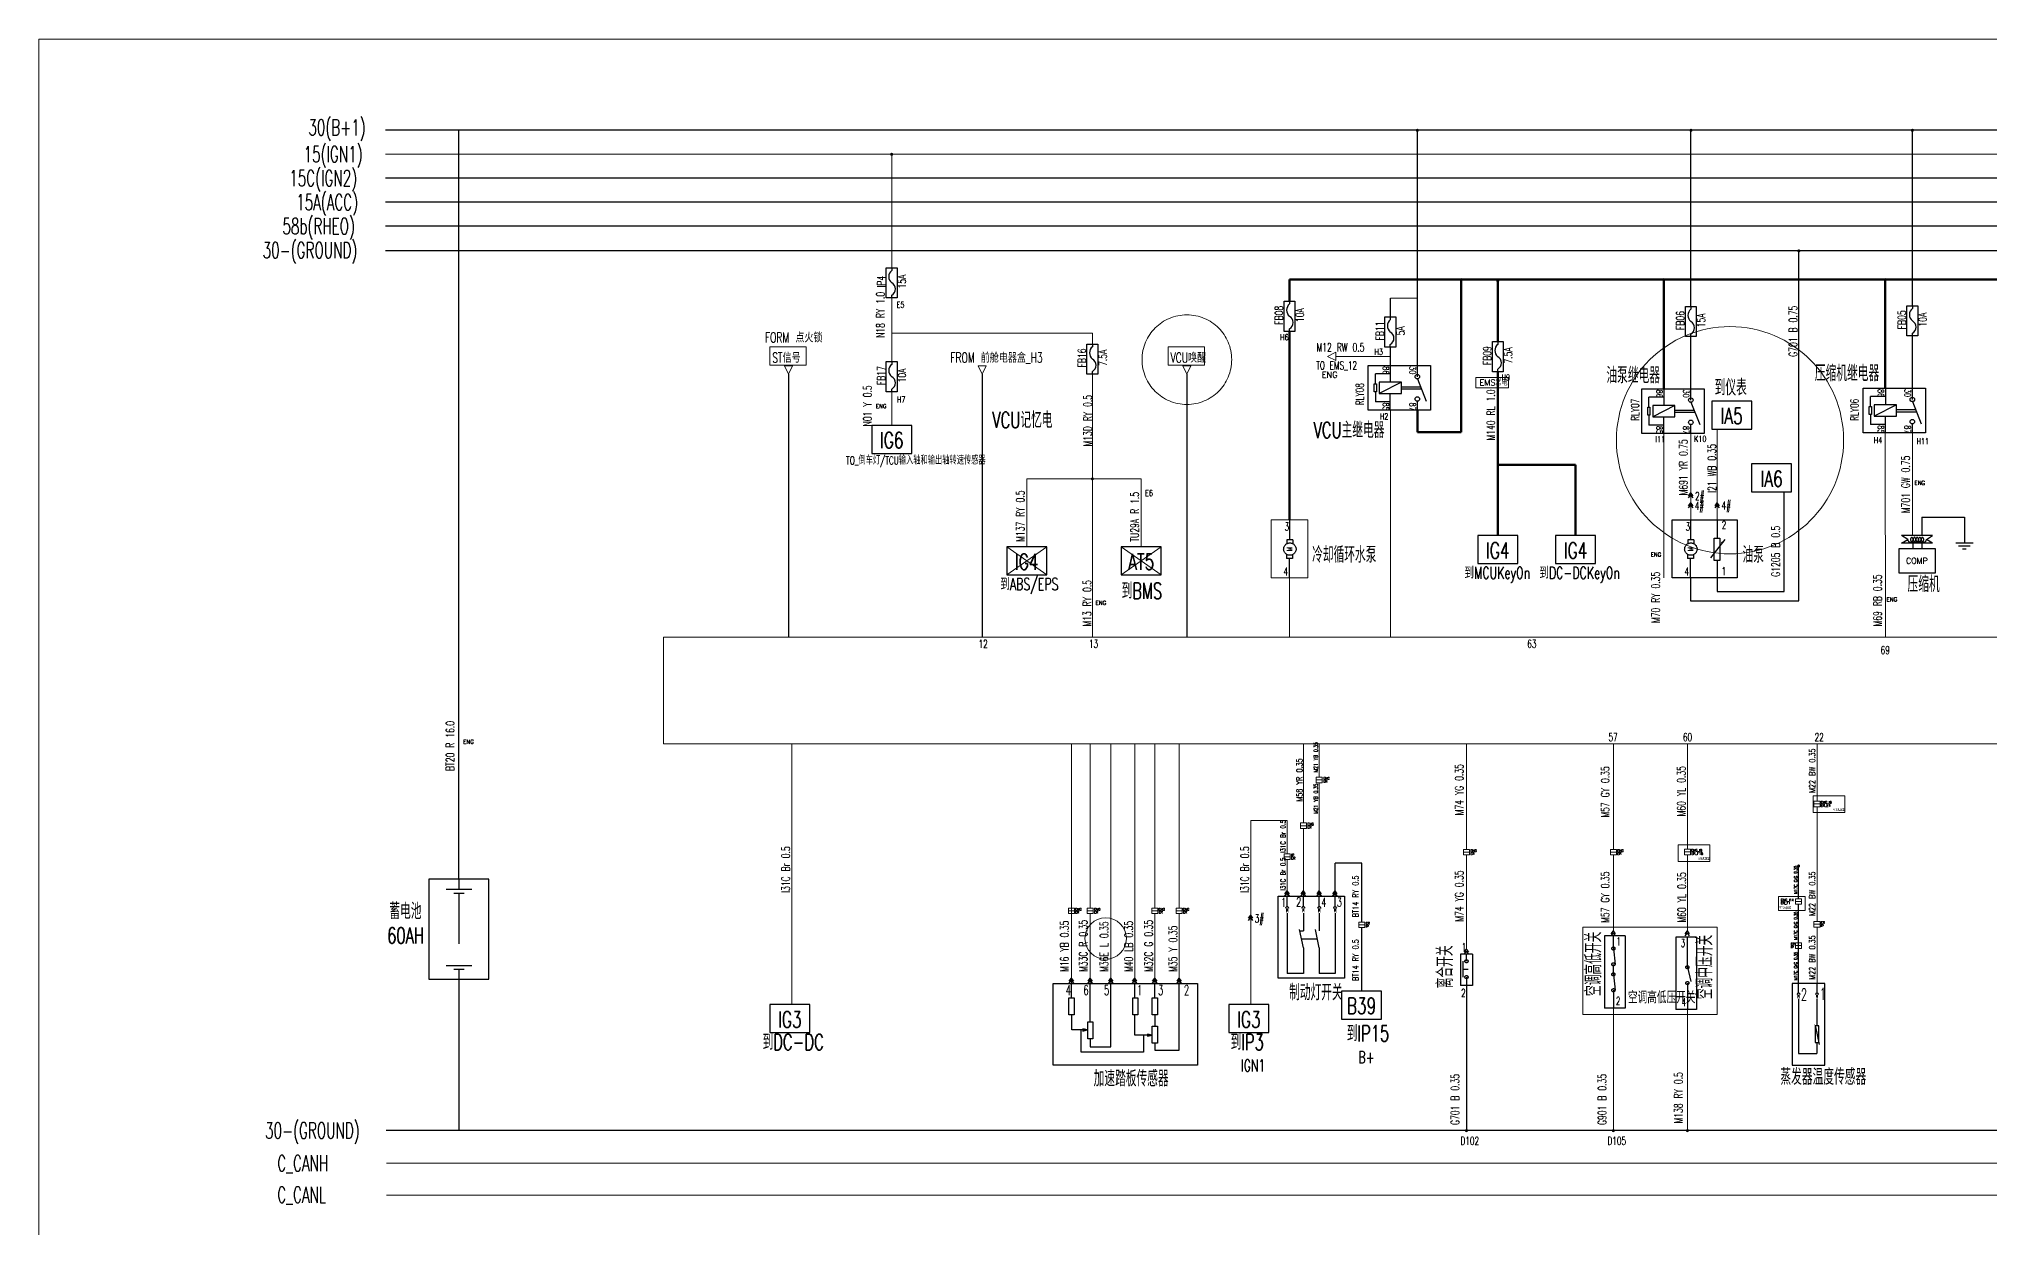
# Model space of a CAD drawing. Extents: x -5608 to -3197, y -2048 to 96.
# Drawn here: x -5604 to -5116.3, y -201.2 to 96 of the extents above; entities that cross this region are included whole.
import ezdxf
from ezdxf.enums import TextEntityAlignment as Align

# ---------------------------------------------------------------- set-up
doc = ezdxf.new("R2010")
doc.units = 0
doc.header["$LTSCALE"] = 25.4
doc.header["$MEASUREMENT"] = 0
for name, pattern in [('CENTER', [16, 13, -1, 1, -1]), ('DASHED', [0.75, 0.5, -0.25]), ('DASHED2', [0.375, 0.25, -0.125]), ('DASHEDX2', [38.1, 25.4, -12.7]), ('HIDDEN', [9.525, 6.35, -3.175]), ('PHANTOM', [17, 12, -1, 1, -1, 1, -1])]:
    doc.linetypes.add(name, pattern=pattern)
for name, color, linetype, lineweight in [('0Filament', 7, 'CONTINUOUS', 20), ('4CONTOUR', 4, 'CONTINUOUS', 50), ('5PHANTOM', 6, 'PHANTOM', 20), ('Lin', 4, 'CONTINUOUS', 50)]:
    doc.layers.add(name, color=color, linetype=linetype, lineweight=lineweight)
for name, color, linetype in [('1CENTER', 1, 'CENTER'), ('2FRAM', 2, 'CONTINUOUS'), ('3DASHED', 3, 'DASHED'), ('blue', 5, 'CONTINUOUS'), ('br', 35, 'CONTINUOUS'), ('LEGEND', 1, 'CONTINUOUS'), ('other layer', 7, 'CONTINUOUS'), ('导线', 7, 'CONTINUOUS')]:
    doc.layers.add(name, color=color, linetype=linetype)
doc.styles.add('HZ', font='txt.shx', dxfattribs={"width": 0.618, "height": 2.5, "bigfont": 'hztxt.shx'})
doc.styles.add('R', font='ROMANS.SHX')
doc.styles.add('样式 1', font='txt.shx', dxfattribs={"width": 0.7, "bigfont": 'gbcbig.shx'})

# ---------------------------------------------------------------- blocks, each defined once
blk = doc.blocks.new('pointer')
at = {"layer": 'other layer'}
blk.add_lwpolyline([(-5, 7), (-5, 0), (5, 0), (5, 7)], close=True, dxfattribs=at)
at = {"layer": 'other layer', "style": 'HZ', "width": 0.7, "flags": 8}
blk.add_attdef('FR', text='', height=4, dxfattribs=at).set_placement((0, 1.3), align=Align.CENTER)
blk = doc.blocks.new('RLY')
at = {"layer": 'LEGEND', "color": 1}
for p, q in [((-8.94, 14.75), (-8.94, 9.22)), ((0, 11.06), (0, 14.75)), ((-8.94, 11.99), (-13.88, 11.99)), ((-13.88, 8.71), (-13.88, 11.99)), ((-5.25, 9.22), (-12.63, 9.22)), ((-5.25, 9.22), (-12.63, 5.53)), ((-12.63, 9.22), (-12.63, 5.53)), ((-5.25, 5.53), (-5.25, 9.22)), ((-5.25, 7.74), (1.03, 7.74)), ((-5.25, 7.01), (1.33, 7.01)), ((0, 10.33), (2.95, 2.95)), ((-13.88, 6.05), (-13.88, 2.77)), ((-8.94, 2.77), (-13.88, 2.77)), ((-12.63, 5.53), (-5.25, 5.53)), ((-8.94, 0), (-8.94, 5.53)), ((0, 0), (0, 2.95))]:
    blk.add_line(p, q, dxfattribs=at)
at = {"layer": 'LEGEND', "color": 1, "ltscale": 5}
blk.add_lwpolyline([(-16.22, 14.75), (4.35, 14.75), (4.35, 0), (-16.22, 0)], close=True, dxfattribs=at)
at = {"layer": 'LEGEND', "color": 1}
blk.add_lwpolyline([(-14.25, 8.71), (-13.52, 8.71), (-13.52, 6.05), (-14.25, 6.05)], close=True, dxfattribs=at)
for centre in [(0, 11.06), (0, 3.69)]:
    blk.add_circle(centre, 0.738, dxfattribs=at)
at = {"layer": 'LEGEND', "color": 1, "ltscale": 0.1, "style": 'HZ', "width": 0.67}
for s, p in [('86', (-11.39, 14.5)), ('30', (-2.55, 14.5)), ('85', (-11.39, 2.51)), ('87', (-2.55, 2.51))]:
    blk.add_text(s, height=2, rotation=270, dxfattribs=at).set_placement(p)
blk = doc.blocks.new('FUSE')
at = {"layer": 'other layer', "color": 1}
for p, q in [((0, 7.53), (0, 6.85)), ((0, 0), (0, 0.68))]:
    blk.add_line(p, q, dxfattribs=at)
at = {"layer": 'other layer', "color": 1, "linetype": 'HIDDEN'}
blk.add_lwpolyline([(-1.36, 7.53), (1.36, 7.53), (1.36, 0), (-1.36, 0)], close=True, dxfattribs=at)
at = {"layer": 'other layer', "color": 1}
for centre, radius, start, end in [((1.24, 5.31), 1.98, 128.8945, 231.1055), ((-0.84, 2.22), 1.75, 298.4847, 61.5153)]:
    blk.add_arc(centre, radius, start, end, dxfattribs=at)
at = {"layer": 'other layer', "linetype": 'DASHED2', "style": 'HZ', "width": 0.7}
for tag, p in [('FUSE', (-1.64, 4.03)), ('10A', (3.57, 4.06))]:
    blk.add_attdef(tag, text='', height=2, rotation=90, dxfattribs=at).set_placement(p, align=Align.CENTER)
blk = doc.blocks.new('gnd')
at = {"layer": 'blue', "color": 2, "ltscale": 0.1}
for p, q in [((0, 0), (0, -3.01)), ((-2.16, -3.01), (2.16, -3.01)), ((-1.46, -3.77), (1.46, -3.77)), ((-0.48, -4.52), (0.48, -4.52))]:
    blk.add_line(p, q, dxfattribs=at)

msp = doc.modelspace()

# ---------------------------------------------------------------- hatches: boundary and pattern name
at = {"layer": '0Filament', "ltscale": 0.1}
for points in [[(-5259.83, 73.17, 1), (-5259.03, 73.17, 1)], [(-5191.43, 73.17, 1), (-5190.63, 73.17, 1)], [(-5136.09, 73.17, 1), (-5135.29, 73.17, 1)], [(-5391.23, 67.17, 1), (-5390.43, 67.17, 1)], [(-5164.47, 43.03, 1), (-5163.67, 43.03, 1)], [(-5248.87, 35.84, 1), (-5248.07, 35.84, 1)], [(-5239.72, 35.56, 1), (-5238.92, 35.56, 1)], [(-5198.22, 35.84, 1), (-5197.42, 35.84, 1)], [(-5142.81, 35.84, 1), (-5142.02, 35.84, 1)], [(-5341.05, -13.95, 1), (-5340.26, -13.95, 1)], [(-5164.53, -110.69, 1), (-5163.73, -110.69, 1)], [(-5247.55, -176.83, 1), (-5246.75, -176.83, 1)], [(-5210.82, -176.83, 1), (-5210.02, -176.83, 1)], [(-5192.32, -176.83, 1), (-5191.52, -176.83, 1)]]:
    msp.add_hatch(color=0, dxfattribs=at).paths.add_polyline_path(points)
at = {"layer": '1CENTER', "linetype": 'DASHEDX2', "ltscale": 0.1}
for color, points in [(1, [(-5183.57, -29.88), (-5183.14, -30.21), (-5182.6, -29.08)]), (256, [(-5343.07, -151.39), (-5343.07, -151.93), (-5341.85, -151.66)]), (256, [(-5326.92, -152.69), (-5326.92, -153.23), (-5325.7, -152.96)])]:
    msp.add_hatch(color=color, dxfattribs=at).paths.add_polyline_path(points)

# ---------------------------------------------------------------- linework, layer by layer
at = {"layer": '0Filament'}
for p, q in [((-5266.18, 3.23), (-5266.18, -53.49)), ((-5191.06, -2.61), (-5191.06, -24.18)), ((-5184.47, -24.18), (-5184.47, -1.53)), ((-5142.45, -2.45), (-5142.41, -53.49)), ((-5135.69, -2.45), (-5135.69, -28.08)), ((-5291.38, -38.64), (-5291.38, -53.49)), ((-5345.9, -140.05), (-5345.9, -80.17)), ((-5341.18, -121.21), (-5341.18, -80.17)), ((-5336.04, -140.05), (-5336.04, -80.17)), ((-5330.08, -121.81), (-5330.08, -80.17)), ((-5325.04, -121.21), (-5325.04, -80.17)), ((-5318.96, -121.21), (-5318.96, -80.17)), ((-5159.52, -94.49), (-5159.52, -80.17)), ((-5159.52, -124.57), (-5159.52, -95.87)), ((-5330.08, -140.05), (-5330.08, -121.07)), ((-5341.18, -140.05), (-5341.18, -122.58)), ((-5325.04, -140.05), (-5325.04, -122.58)), ((-5318.96, -140.05), (-5318.96, -122.58)), ((-5159.52, -140.05), (-5159.52, -125.95))]:
    msp.add_line(p, q, dxfattribs=at)
at = {"layer": '0Filament', "linetype": 'Continuous'}
msp.add_line((-5197.82, -2.61), (-5197.82, -38.64), dxfattribs=at)
at = {"layer": '0Filament', "color": 0, "ltscale": 0.1}
for p, q in [((-5287.93, -80.17), (-5287.93, -99.94)), ((-5283.96, -88.51), (-5283.96, -80.17)), ((-5210.42, -80.17), (-5210.42, -106.53)), ((-5191.92, -80.17), (-5191.92, -106.48)), ((-5283.96, -118.21), (-5283.96, -89.88)), ((-5287.93, -101.32), (-5287.93, -118.21)), ((-5210.42, -107.91), (-5210.42, -126.89)), ((-5191.92, -107.86), (-5191.92, -126.89))]:
    msp.add_line(p, q, dxfattribs=at)
at = {"layer": '0Filament', "ltscale": 0.1}
for p, q in [((-5247.15, -106.54), (-5247.15, -80.17)), ((-5247.15, -131.44), (-5247.15, -107.91))]:
    msp.add_line(p, q, dxfattribs=at)
at = {"layer": '0Filament', "color": 2, "ltscale": 0.1}
msp.add_line((-5210.42, -146.24), (-5210.42, -176.83), dxfattribs=at)
at = {"layer": '0Filament', "color": 7}
msp.add_lwpolyline([(-5603.98, 95.98), (-3460.18, 95.98), (-3460.18, -498.02), (-5603.98, -498.02)], close=True, dxfattribs=at)
at = {"layer": '0Filament', "color": 7, "linetype": 'Continuous'}
msp.add_lwpolyline([(-5447.91, -53.49), (-4933.28, -53.49), (-4933.28, -80.17), (-5447.91, -80.17)], close=True, dxfattribs=at)
at = {"layer": '1CENTER', "color": 1, "linetype": 'ByBlock'}
msp.add_line((-3596.16, 73.17), (-5517.38, 73.17), dxfattribs=at)
at = {"layer": '1CENTER', "color": 1}
for p, q in [((-5499, -101.99), (-5499, 73.17)), ((-5259.43, 14.08), (-5259.43, 73.17)), ((-5191.03, 29.14), (-5191.03, 73.17)), ((-5135.69, 29.3), (-5135.69, 73.17)), ((-5266.18, 26.53), (-5266.18, 31.25)), ((-5191.06, 8.53), (-5191.06, 21.61)), ((-5135.69, 8.7), (-5135.69, 21.77)), ((-5266.2, 18.95), (-5266.2, 14.38)), ((-5416.62, 12.23), (-5416.62, -53.49)), ((-5368.23, 12.23), (-5368.23, -53.49)), ((-5317.04, 12.23), (-5317.04, -53.49)), ((-5291.3, -29.17), (-5291.3, -24.18)), ((-5191.06, -29.17), (-5191.06, -24.18)), ((-5292.08, -29.17), (-5292.08, -30.15)), ((-5290.53, -29.17), (-5292.08, -29.17)), ((-5290.53, -29.17), (-5290.53, -30.15)), ((-5191.84, -29.17), (-5191.84, -30.15)), ((-5190.29, -29.17), (-5191.84, -29.17)), ((-5190.29, -29.17), (-5190.29, -30.15)), ((-5182.6, -29.08), (-5186.18, -33.66)), ((-5136.83, -29.11), (-5138.38, -28.08)), ((-5130.64, -28.08), (-5138.38, -28.08)), ((-5138.38, -30.02), (-5136.83, -29.11)), ((-5132.18, -29.11), (-5130.64, -28.08)), ((-5130.64, -30.02), (-5132.18, -29.11)), ((-5292.18, -32.78), (-5292.18, -33.83)), ((-5290.63, -33.83), (-5292.18, -33.83)), ((-5291.4, -38.64), (-5291.4, -33.83)), ((-5290.63, -32.9), (-5290.63, -33.83)), ((-5191.94, -32.78), (-5191.94, -33.83)), ((-5190.39, -33.83), (-5191.94, -33.83)), ((-5191.16, -38.64), (-5191.16, -33.83)), ((-5190.39, -32.9), (-5190.39, -33.83)), ((-5130.64, -30.02), (-5138.38, -30.02)), ((-5135.5, -31.33), (-5135.5, -30.03)), ((-5133.27, -31.33), (-5133.27, -30.03)), ((-5184.47, -34.37), (-5184.47, -38.64)), ((-5499, -113.98), (-5499, -101.99)), ((-5273.32, -124.69), (-5273.32, -109.98)), ((-5502.23, -116.51), (-5495.78, -116.51)), ((-5499, -113.98), (-5499, -116.51)), ((-5500.3, -117.45), (-5497.71, -117.45)), ((-5291.97, -120.91), (-5291.97, -118.21)), ((-5287.93, -120.89), (-5287.93, -118.2)), ((-5283.94, -120.89), (-5283.94, -118.2)), ((-5280.01, -120.91), (-5280.01, -118.21)), ((-5291.95, -122.47), (-5291.95, -137.58)), ((-5287.93, -122.47), (-5287.93, -126.93)), ((-5283.94, -122.47), (-5283.94, -126.93)), ((-5279.99, -122.47), (-5279.99, -137.58)), ((-5273.32, -141.95), (-5273.32, -126.07)), ((-5287.93, -131.12), (-5287.93, -137.58)), ((-5283.94, -131.12), (-5283.94, -137.58)), ((-5210.42, -131.31), (-5210.02, -135.27)), ((-5502.23, -135.57), (-5495.78, -135.57)), ((-5500.3, -136.5), (-5497.71, -136.5)), ((-5499, -136.5), (-5499, -138.98)), ((-5191.92, -135.99), (-5191.06, -139.55)), ((-5346.45, -139.47), (-5345.89, -138.74)), ((-5346.45, -140), (-5345.89, -139.26)), ((-5345.9, -143.7), (-5345.9, -140.05)), ((-5345.9, -143.7), (-5345.9, -140.05)), ((-5345.34, -139.47), (-5345.89, -138.74)), ((-5345.34, -140), (-5345.89, -139.26)), ((-5341.74, -139.47), (-5341.18, -138.74)), ((-5341.74, -140), (-5341.18, -139.26)), ((-5340.63, -139.47), (-5341.18, -138.74)), ((-5340.63, -140), (-5341.18, -139.26)), ((-5341.18, -149.53), (-5341.18, -140.05)), ((-5341.18, -149.53), (-5341.18, -140.05)), ((-5336.59, -139.47), (-5336.04, -138.74)), ((-5336.59, -140), (-5336.04, -139.26)), ((-5335.48, -139.47), (-5336.04, -138.74)), ((-5335.48, -140), (-5336.04, -139.26)), ((-5336.04, -155.86), (-5336.04, -140.05)), ((-5336.04, -155.86), (-5336.04, -140.05)), ((-5330.63, -139.47), (-5330.08, -138.74)), ((-5330.63, -140), (-5330.08, -139.26)), ((-5329.52, -139.47), (-5330.08, -138.74)), ((-5329.52, -140), (-5330.08, -139.26)), ((-5330.08, -143.77), (-5330.08, -140.05)), ((-5330.08, -143.77), (-5330.08, -140.05)), ((-5325.6, -139.47), (-5325.04, -138.74)), ((-5325.6, -140), (-5325.04, -139.26)), ((-5324.49, -139.47), (-5325.04, -138.74)), ((-5324.49, -140), (-5325.04, -139.26)), ((-5325.04, -143.77), (-5325.04, -140.05)), ((-5325.04, -143.77), (-5325.04, -140.05)), ((-5319.51, -139.47), (-5318.96, -138.74)), ((-5319.51, -140), (-5318.96, -139.26)), ((-5318.41, -139.47), (-5318.96, -138.74)), ((-5318.41, -140), (-5318.96, -139.26)), ((-5318.96, -156.71), (-5318.96, -140.05)), ((-5318.96, -156.71), (-5318.96, -140.05)), ((-5287.93, -137.58), (-5291.95, -137.58)), ((-5279.99, -137.58), (-5283.94, -137.58)), ((-5210.42, -137.78), (-5210.02, -141.74)), ((-5164.13, -142.48), (-5164.13, -140.05)), ((-5159.52, -142.48), (-5159.52, -140.05)), ((-5346.52, -147.92), (-5346.52, -143.65)), ((-5346.52, -143.65), (-5345.23, -143.65)), ((-5346.52, -147.92), (-5346.52, -143.65)), ((-5346.52, -143.65), (-5345.23, -143.65)), ((-5345.23, -143.65), (-5345.23, -147.92)), ((-5345.23, -143.65), (-5345.23, -147.92)), ((-5330.57, -147.92), (-5330.57, -143.65)), ((-5330.57, -143.65), (-5329.28, -143.65)), ((-5330.57, -147.92), (-5330.57, -143.65)), ((-5330.57, -143.65), (-5329.28, -143.65)), ((-5329.28, -143.65), (-5329.28, -147.92)), ((-5329.28, -143.65), (-5329.28, -147.92)), ((-5325.7, -147.92), (-5325.7, -143.65)), ((-5325.7, -143.65), (-5324.4, -143.65)), ((-5325.7, -147.92), (-5325.7, -143.65)), ((-5325.7, -143.65), (-5324.4, -143.65)), ((-5324.4, -143.65), (-5324.4, -147.92)), ((-5324.4, -143.65), (-5324.4, -147.92)), ((-5164.15, -143.89), (-5164.15, -157.51)), ((-5159.54, -143.89), (-5159.54, -150.64)), ((-5345.23, -147.92), (-5346.52, -147.92)), ((-5345.23, -147.92), (-5346.52, -147.92)), ((-5345.81, -151.66), (-5345.81, -147.9)), ((-5345.81, -151.66), (-5345.81, -147.9)), ((-5341.82, -153.86), (-5341.82, -149.6)), ((-5341.82, -149.6), (-5340.52, -149.6)), ((-5341.82, -153.86), (-5341.82, -149.6)), ((-5341.82, -149.6), (-5340.52, -149.6)), ((-5340.52, -149.6), (-5340.52, -153.86)), ((-5340.52, -149.6), (-5340.52, -153.86)), ((-5329.28, -147.92), (-5330.57, -147.92)), ((-5329.28, -147.92), (-5330.57, -147.92)), ((-5330.03, -152.96), (-5330.03, -147.92)), ((-5330.03, -152.96), (-5330.03, -147.92)), ((-5324.4, -147.92), (-5325.7, -147.92)), ((-5324.4, -147.92), (-5325.7, -147.92)), ((-5325.7, -155), (-5325.7, -150.74)), ((-5325.7, -150.74), (-5324.4, -150.74)), ((-5325.7, -155), (-5325.7, -150.74)), ((-5325.7, -150.74), (-5324.4, -150.74)), ((-5325, -150.76), (-5325, -147.9)), ((-5325, -150.76), (-5325, -147.9)), ((-5324.4, -150.74), (-5324.4, -155)), ((-5324.4, -150.74), (-5324.4, -155)), ((-5341.85, -151.66), (-5345.81, -151.66)), ((-5341.85, -151.66), (-5345.81, -151.66)), ((-5340.52, -153.86), (-5341.82, -153.86)), ((-5340.52, -153.86), (-5341.82, -153.86)), ((-5341.23, -153.85), (-5341.23, -155.86)), ((-5341.23, -153.85), (-5341.23, -155.86)), ((-5341.23, -155.86), (-5336.04, -155.86)), ((-5341.23, -155.86), (-5336.04, -155.86)), ((-5325.7, -152.96), (-5330.03, -152.96)), ((-5325.7, -152.96), (-5330.03, -152.96)), ((-5324.4, -155), (-5325.7, -155)), ((-5324.4, -155), (-5325.7, -155)), ((-5325.09, -154.96), (-5325.09, -156.71)), ((-5325.09, -154.96), (-5325.09, -156.71)), ((-5159.54, -154.81), (-5159.54, -157.51)), ((-5325.09, -156.71), (-5318.96, -156.71)), ((-5325.09, -156.71), (-5318.96, -156.71)), ((-5164.15, -157.51), (-5159.54, -157.51))]:
    msp.add_line(p, q, dxfattribs=at)
at = {"layer": '1CENTER', "color": 1, "linetype": 'Continuous'}
msp.add_line((-5184.47, -24.18), (-5184.47, -28.78), dxfattribs=at)
at = {"layer": '1CENTER', "color": 1, "ltscale": 0.1}
for p, q in [((-5280.01, -118.21), (-5280.01, -109.98)), ((-5280.01, -118.21), (-5280.01, -109.98)), ((-5273.32, -109.98), (-5280.01, -109.98)), ((-5210.42, -131.31), (-5210.42, -128.16)), ((-5191.92, -135.99), (-5191.92, -128.48)), ((-5248.09, -134.49), (-5248.09, -138.45)), ((-5248.09, -136.47), (-5246.76, -136.47)), ((-5247.15, -134.49), (-5247.15, -132.71)), ((-5210.42, -137.78), (-5210.42, -135.27)), ((-5247.15, -138.45), (-5247.15, -140.58)), ((-5191.92, -139.95), (-5191.92, -146.56)), ((-5210.42, -141.74), (-5210.42, -146.24))]:
    msp.add_line(p, q, dxfattribs=at)
at = {"layer": '1CENTER', "color": 1, "linetype": 'HIDDEN', "ltscale": 5}
for p, q in [((-5292.52, -117.61), (-5291.97, -116.87)), ((-5291.41, -117.61), (-5291.97, -116.87)), ((-5288.48, -117.61), (-5287.93, -116.87)), ((-5287.37, -117.61), (-5287.93, -116.87)), ((-5284.51, -117.64), (-5283.96, -116.9)), ((-5283.4, -117.64), (-5283.96, -116.9)), ((-5280.57, -117.61), (-5280.01, -116.87)), ((-5279.46, -117.61), (-5280.01, -116.87)), ((-5292.52, -118.14), (-5291.97, -117.4)), ((-5291.41, -118.14), (-5291.97, -117.4)), ((-5288.48, -118.14), (-5287.93, -117.4)), ((-5287.37, -118.14), (-5287.93, -117.4)), ((-5284.51, -118.17), (-5283.96, -117.43)), ((-5283.4, -118.17), (-5283.96, -117.43)), ((-5280.57, -118.14), (-5280.01, -117.4)), ((-5279.46, -118.14), (-5280.01, -117.4)), ((-5343.48, -157.22), (-5343.48, -151.66)), ((-5327.86, -152.96), (-5327.86, -157.22)), ((-5327.86, -157.22), (-5343.48, -157.22))]:
    msp.add_line(p, q, dxfattribs=at)
at = {"layer": '1CENTER', "color": 1, "linetype": 'DASHED'}
msp.add_line((-5499, -117.45), (-5499, -135.57), dxfattribs=at)
at = {"layer": '1CENTER', "ltscale": 0.1}
for p, q in [((-5287.93, -131.12), (-5288.91, -126.59)), ((-5283.94, -131.12), (-5284.92, -126.59)), ((-5288.81, -126.93), (-5287.93, -126.93))]:
    msp.add_line(p, q, dxfattribs=at)
at = {"layer": '1CENTER', "linetype": 'HIDDEN', "ltscale": 2}
msp.add_line((-5288.42, -128.91), (-5284.43, -128.91), dxfattribs=at)
at = {"layer": '1CENTER', "color": 1, "linetype": 'DASHEDX2'}
for p, q in [((-5247.71, -132.18), (-5247.15, -131.44)), ((-5246.6, -132.18), (-5247.15, -131.44)), ((-5212.63, -128.16), (-5212.63, -146.24)), ((-5207.49, -128.16), (-5212.63, -128.16)), ((-5210.97, -127.63), (-5210.42, -126.89)), ((-5210.97, -128.16), (-5210.42, -127.42)), ((-5209.86, -127.63), (-5210.42, -126.89)), ((-5209.86, -128.16), (-5210.42, -127.42)), ((-5207.49, -128.16), (-5207.49, -146.24)), ((-5194.83, -128.48), (-5194.83, -146.56)), ((-5189.68, -128.48), (-5194.83, -128.48)), ((-5192.47, -127.63), (-5191.92, -126.89)), ((-5192.47, -128.16), (-5191.92, -127.42)), ((-5191.37, -127.63), (-5191.92, -126.89)), ((-5191.37, -128.16), (-5191.92, -127.42)), ((-5189.68, -128.48), (-5189.68, -146.56)), ((-5248.63, -132.71), (-5248.63, -140.58)), ((-5245.68, -132.71), (-5248.63, -132.71)), ((-5247.71, -132.71), (-5247.15, -131.97)), ((-5246.6, -132.71), (-5247.15, -131.97)), ((-5245.68, -132.71), (-5245.68, -140.58)), ((-5245.68, -140.58), (-5248.63, -140.58)), ((-5207.49, -146.24), (-5212.63, -146.24)), ((-5189.68, -146.56), (-5194.83, -146.56))]:
    msp.add_line(p, q, dxfattribs=at)
at = {"layer": '1CENTER', "color": 1, "linetype": 'Continuous'}
msp.add_lwpolyline([(-5195.7, -24.18), (-5179.45, -24.18), (-5179.45, -38.64), (-5195.7, -38.64)], close=True, dxfattribs=at)
at = {"layer": '1CENTER', "color": 1}
for points in [[(-5185.25, -28.78), (-5183.79, -28.78), (-5183.79, -34.37), (-5185.25, -34.37)], [(-5129.96, -37.48), (-5138.97, -37.48), (-5138.97, -31.33), (-5129.96, -31.33)], [(-5506.5, -113.98), (-5506.5, -138.98), (-5491.5, -138.98), (-5491.5, -113.98)], [(-5159.99, -154.81), (-5159.09, -154.81), (-5159.09, -150.64), (-5159.99, -150.64)]]:
    msp.add_lwpolyline(points, close=True, dxfattribs=at)
at = {"layer": '1CENTER', "color": 1, "linetype": 'HIDDEN', "ltscale": 5}
for points in [[(-5277.67, -138.75), (-5294.21, -138.75), (-5294.21, -118.21), (-5277.67, -118.21)], [(-5314.41, -160.49), (-5350.43, -160.49), (-5350.43, -140.05), (-5314.41, -140.05)], [(-5314.41, -160.49), (-5350.43, -160.49), (-5350.43, -140.05), (-5314.41, -140.05)], [(-5157.56, -140.05), (-5165.73, -140.05), (-5165.73, -160.49), (-5157.56, -160.49)]]:
    msp.add_lwpolyline(points, close=True, dxfattribs=at)
at = {"layer": '1CENTER', "color": 1}
for points, const_width in [([(-5291.95, -122.47), (-5291.95, -122.47), (-5291.95, -121.31), (-5291.95, -121.31)], 0.569), ([(-5287.93, -122.47), (-5287.93, -122.47), (-5287.93, -121.31), (-5287.93, -121.31)], 0.569), ([(-5283.94, -122.47), (-5283.94, -122.47), (-5283.94, -121.31), (-5283.94, -121.31)], 0.569), ([(-5279.99, -122.47), (-5279.99, -122.47), (-5279.99, -121.31), (-5279.99, -121.31)], 0.569), ([(-5164.15, -143.89), (-5164.15, -143.89), (-5164.15, -142.84), (-5164.15, -142.84)], 0.513), ([(-5159.54, -143.89), (-5159.54, -143.89), (-5159.54, -142.84), (-5159.54, -142.84)], 0.513)]:
    msp.add_lwpolyline(points, close=True, dxfattribs=dict(at, const_width=const_width))
msp.add_lwpolyline([(-5159.94, -150.85), (-5158.98, -155.33)], dxfattribs=at)
at = {"layer": '1CENTER', "linetype": 'DASHEDX2', "ltscale": 0.1}
for points in [[(-5341.85, -151.66), (-5343.07, -151.39), (-5343.07, -151.93)], [(-5325.7, -152.96), (-5326.92, -152.69), (-5326.92, -153.23)]]:
    msp.add_lwpolyline(points, close=True, dxfattribs=at)
at = {"layer": '1CENTER', "color": 1}
for centre, radius in [((-5291.3, -31.5), 1.55), ((-5191.06, -31.5), 1.55), ((-5210.42, -131.31), 0.395), ((-5247.15, -134.49), 0.395), ((-5210.42, -135.27), 0.395), ((-5191.92, -135.99), 0.395), ((-5247.15, -138.45), 0.395), ((-5210.42, -137.78), 0.395), ((-5210.42, -141.74), 0.395), ((-5191.92, -139.95), 0.395)]:
    msp.add_circle(centre, radius, dxfattribs=at)
for centre, radius, start, end in [((-5136.16, -29.11), 0.667, 180, 60.2108), ((-5135.49, -29.11), 0.667, 120, 60), ((-5134.83, -29.11), 0.667, 118.6855, 60), ((-5134.16, -29.11), 0.667, 118.6854, 61.3146), ((-5133.52, -29.11), 0.667, 116.1039, 60), ((-5132.85, -29.11), 0.667, 118.6854, 0), ((-5291.97, -121.35), 0.442, 13.9264, 163.9525), ((-5287.93, -121.34), 0.442, 13.9264, 163.9525), ((-5283.94, -121.34), 0.442, 13.9264, 163.9525), ((-5280.01, -121.35), 0.442, 13.9264, 163.9525), ((-5164.13, -142.88), 0.399, 16.0475, 166.0736), ((-5159.52, -142.88), 0.399, 16.0475, 166.0736)]:
    msp.add_arc(centre, radius, start, end, dxfattribs=at)
for points in [[(-5159.82, -150.82), (-5160.1, -150.11), (-5160.07, -150.87)], [(-5159.26, -154.63), (-5158.98, -155.33), (-5159.01, -154.57)]]:
    msp.add_solid(points, dxfattribs=at)
at = {"layer": '2FRAM', "color": 2, "ltscale": 0.1}
for p, q in [((-3596.16, 43.03), (-5517.38, 43.03)), ((-5247.15, -140.58), (-5247.15, -176.83)), ((-3595.99, -176.83), (-5517.21, -176.83))]:
    msp.add_line(p, q, dxfattribs=at)
at = {"layer": '2FRAM', "color": 2}
for p, q in [((-5164.07, -44.45), (-5164.07, 43.03)), ((-5167.76, -42.1), (-5167.75, -17.21)), ((-5191.62, -20.66), (-5191.06, -19.92)), ((-5191.62, -21.19), (-5191.06, -20.45)), ((-5190.51, -20.66), (-5191.06, -19.92)), ((-5190.51, -21.19), (-5191.06, -20.45)), ((-5185.02, -20.66), (-5184.47, -19.92)), ((-5185.02, -21.19), (-5184.47, -20.45)), ((-5183.91, -20.66), (-5184.47, -19.92)), ((-5183.91, -21.19), (-5184.47, -20.45)), ((-5133.3, -23.48), (-5133.3, -28.08)), ((-5133.3, -23.48), (-5122.68, -23.48)), ((-5122.68, -23.48), (-5122.68, -26.94)), ((-5191.16, -38.64), (-5191.16, -44.45)), ((-5184.47, -38.64), (-5184.47, -42.1)), ((-5184.45, -42.1), (-5167.76, -42.1)), ((-5191.16, -44.45), (-5164.1, -44.45)), ((-5499, -138.98), (-5499, -176.83))]:
    msp.add_line(p, q, dxfattribs=at)
at = {"layer": '2FRAM', "color": 0, "linetype": 'Continuous'}
for p, q in [((-5164.13, -118.89), (-5164.13, -110.69)), ((-5164.13, -140.05), (-5164.13, -120.27))]:
    msp.add_line(p, q, dxfattribs=at)
at = {"layer": '3DASHED', "color": 3, "linetype": 'ByBlock'}
msp.add_line((-3596.16, 55.17), (-5517.38, 55.17), dxfattribs=at)
at = {"layer": '3DASHED', "color": 88, "linetype": 'ByBlock', "lineweight": 9}
msp.add_line((-5517.14, -184.99), (-3595.99, -184.99), dxfattribs=at)
at = {"layer": '4CONTOUR', "color": 4, "ltscale": 0.1}
for p, q in [((-5291.38, 35.84), (-5028.39, 35.84)), ((-5248.47, 35.84), (-5248.47, -2.26)), ((-5259.43, -2.26), (-5259.43, 3.23)), ((-5248.47, -2.26), (-5259.43, -2.26))]:
    msp.add_line(p, q, dxfattribs=at)
at = {"layer": '4CONTOUR', "color": 4}
for p, q in [((-5291.38, 30.44), (-5291.38, 35.84)), ((-5239.32, 20.36), (-5239.32, 35.56)), ((-5197.82, 8.53), (-5197.82, 35.84)), ((-5142.45, 8.7), (-5142.45, 35.84)), ((-5291.38, 22.91), (-5291.38, -24.18)), ((-5239.32, -28.13), (-5239.32, 12.83)), ((-5239.32, -10.43), (-5219.88, -10.43)), ((-5219.88, -10.43), (-5219.88, -28.13))]:
    msp.add_line(p, q, dxfattribs=at)
at = {"layer": '4CONTOUR', "color": 140, "lineweight": 9}
msp.add_line((-5517.14, -192.99), (-3595.99, -192.99), dxfattribs=at)
at = {"layer": '5PHANTOM', "color": 6, "linetype": 'ByBlock'}
msp.add_line((-3596.16, 67.17), (-5517.38, 67.17), dxfattribs=at)
at = {"layer": '5PHANTOM', "color": 6}
for p, q in [((-5390.83, 38.82), (-5390.83, 67.17)), ((-5340.65, 19.76), (-5340.65, 22.45)), ((-5340.65, 12.23), (-5340.65, -53.49)), ((-5357.08, -30.95), (-5357.08, -13.95)), ((-5328.45, -30.95), (-5328.45, -13.95)), ((-5415.83, -145.34), (-5415.83, -80.17)), ((-5301.09, -145.34), (-5301.09, -99.35)), ((-5291.97, -107.69), (-5291.97, -99.35)), ((-5291.97, -118.21), (-5291.97, -109.07)), ((-5291.97, -118.21), (-5291.97, -109.07))]:
    msp.add_line(p, q, dxfattribs=at)
at = {"layer": '5PHANTOM', "color": 6, "ltscale": 0.1}
for p, q in [((-5390.83, 31.29), (-5390.83, 15.35)), ((-5390.83, 7.82), (-5390.83, -0.58)), ((-5301.09, -99.35), (-5291.97, -99.35))]:
    msp.add_line(p, q, dxfattribs=at)
at = {"layer": '5PHANTOM', "color": 1, "linetype": 'PHANTOM'}
for p, q in [((-5266.18, 31.25), (-5259.43, 31.25)), ((-5362.08, -30.95), (-5352.08, -37.95)), ((-5362.08, -37.95), (-5352.08, -30.95)), ((-5333.45, -30.95), (-5323.45, -37.95)), ((-5333.45, -37.95), (-5323.45, -30.95))]:
    msp.add_line(p, q, dxfattribs=at)
at = {"layer": '5PHANTOM', "color": 6, "linetype": 'ByBlock', "ltscale": 0.1}
for p, q in [((-5340.65, 22.45), (-5390.83, 22.45)), ((-5328.45, -13.95), (-5357.08, -13.95))]:
    msp.add_line(p, q, dxfattribs=at)
at = {"layer": '5PHANTOM', "color": 1, "linetype": 'Continuous'}
for p, q in [((-5279.81, 17.69), (-5281.85, 16.67)), ((-5281.85, 16.67), (-5281.85, 16.67)), ((-5279.81, 15.65), (-5281.85, 16.67)), ((-5279.81, 17.69), (-5279.81, 16.67)), ((-5266.2, 16.67), (-5279.81, 16.67)), ((-5279.81, 15.65), (-5279.81, 16.67)), ((-5417.64, 14.27), (-5416.62, 12.23)), ((-5417.64, 14.27), (-5416.62, 14.27)), ((-5415.6, 14.27), (-5416.62, 12.23)), ((-5415.6, 14.27), (-5416.62, 14.27)), ((-5369.25, 14.27), (-5368.23, 12.23)), ((-5369.25, 14.27), (-5368.23, 14.27)), ((-5367.21, 14.27), (-5368.23, 12.23)), ((-5367.21, 14.27), (-5368.23, 14.27)), ((-5318.06, 14.27), (-5317.04, 12.23)), ((-5318.06, 14.27), (-5317.04, 14.27)), ((-5316.02, 14.27), (-5317.04, 12.23)), ((-5316.02, 14.27), (-5317.04, 14.27))]:
    msp.add_line(p, q, dxfattribs=at)
at = {"layer": '5PHANTOM', "color": 2, "linetype": 'Continuous'}
msp.add_line((-5191.89, -176.83), (-5191.89, -146.56), dxfattribs=at)
at = {"layer": '5PHANTOM', "color": 1, "linetype": 'PHANTOM'}
for points in [[(-5421.26, 19.07), (-5412.22, 19.07), (-5412.22, 14.5), (-5421.26, 14.5)], [(-5321.68, 19.07), (-5312.64, 19.07), (-5312.64, 14.5), (-5321.68, 14.5)], [(-5244.82, 11.4), (-5236.67, 11.4), (-5236.67, 8.83), (-5244.82, 8.83)], [(-5295.94, -24.18), (-5286.81, -24.18), (-5286.81, -38.64), (-5295.94, -38.64)]]:
    msp.add_lwpolyline(points, close=True, dxfattribs=at)
at = {"layer": '5PHANTOM', "color": 1, "linetype": 'Continuous'}
for points in [[(-5284.71, -88.51), (-5283.21, -88.51), (-5283.21, -89.19), (-5284.71, -89.19)], [(-5284.71, -89.19), (-5283.21, -89.19), (-5283.21, -89.88), (-5284.71, -89.88)], [(-5160.49, -93.18), (-5152.55, -93.18), (-5152.55, -97.33), (-5160.49, -97.33)], [(-5160.28, -94.49), (-5158.77, -94.49), (-5158.77, -95.18), (-5160.28, -95.18)], [(-5160.28, -95.18), (-5158.77, -95.18), (-5158.77, -95.87), (-5160.28, -95.87)], [(-5288.68, -99.94), (-5287.18, -99.94), (-5287.18, -100.63), (-5288.68, -100.63)], [(-5288.68, -100.63), (-5287.18, -100.63), (-5287.18, -101.32), (-5288.68, -101.32)], [(-5247.9, -106.54), (-5246.4, -106.54), (-5246.4, -107.22), (-5247.9, -107.22)], [(-5247.9, -107.22), (-5246.4, -107.22), (-5246.4, -107.91), (-5247.9, -107.91)], [(-5211.17, -106.53), (-5209.67, -106.53), (-5209.67, -107.22), (-5211.17, -107.22)], [(-5211.17, -107.22), (-5209.67, -107.22), (-5209.67, -107.91), (-5211.17, -107.91)], [(-5194.24, -105.41), (-5186.3, -105.41), (-5186.3, -109.56), (-5194.24, -109.56)], [(-5192.67, -106.48), (-5191.17, -106.48), (-5191.17, -107.17), (-5192.67, -107.17)], [(-5192.67, -107.17), (-5191.17, -107.17), (-5191.17, -107.86), (-5192.67, -107.86)], [(-5292.72, -107.69), (-5291.21, -107.69), (-5291.21, -108.38), (-5292.72, -108.38)], [(-5292.72, -108.38), (-5291.21, -108.38), (-5291.21, -109.07), (-5292.72, -109.07)], [(-5345.14, -121.89), (-5346.65, -121.89), (-5346.65, -121.21), (-5345.14, -121.21)], [(-5345.14, -122.58), (-5346.65, -122.58), (-5346.65, -121.89), (-5345.14, -121.89)], [(-5340.43, -121.89), (-5341.94, -121.89), (-5341.94, -121.21), (-5340.43, -121.21)], [(-5340.43, -122.58), (-5341.94, -122.58), (-5341.94, -121.89), (-5340.43, -121.89)], [(-5324.29, -121.89), (-5325.8, -121.89), (-5325.8, -121.21), (-5324.29, -121.21)], [(-5324.29, -122.58), (-5325.8, -122.58), (-5325.8, -121.89), (-5324.29, -121.89)], [(-5318.21, -121.89), (-5319.72, -121.89), (-5319.72, -121.21), (-5318.21, -121.21)], [(-5318.21, -122.58), (-5319.72, -122.58), (-5319.72, -121.89), (-5318.21, -121.89)], [(-5169.15, -118.34), (-5162.5, -118.34), (-5162.5, -121.83), (-5169.15, -121.83)], [(-5164.88, -118.89), (-5163.38, -118.89), (-5163.38, -119.58), (-5164.88, -119.58)], [(-5164.88, -119.58), (-5163.38, -119.58), (-5163.38, -120.27), (-5164.88, -120.27)], [(-5274.07, -124.69), (-5272.57, -124.69), (-5272.57, -125.38), (-5274.07, -125.38)], [(-5274.07, -125.38), (-5272.57, -125.38), (-5272.57, -126.07), (-5274.07, -126.07)], [(-5218.08, -125.99), (-5184.51, -125.99), (-5184.51, -147.82), (-5218.08, -147.82)], [(-5160.28, -124.57), (-5158.77, -124.57), (-5158.77, -125.26), (-5160.28, -125.26)], [(-5160.28, -125.26), (-5158.77, -125.26), (-5158.77, -125.95), (-5160.28, -125.95)], [(-5164.88, -129.91), (-5163.38, -129.91), (-5163.38, -130.59), (-5164.88, -130.59)], [(-5164.88, -130.59), (-5163.38, -130.59), (-5163.38, -131.28), (-5164.88, -131.28)]]:
    msp.add_lwpolyline(points, close=True, dxfattribs=at)
at = {"layer": '5PHANTOM', "color": 1, "linetype": 'PHANTOM'}
for centre, radius in [((-5317.04, 15.85), 11.2), ((-5181.28, -4.29), 28.4)]:
    msp.add_circle(centre, radius, dxfattribs=at)
at = {"layer": '5PHANTOM', "linetype": 'Continuous'}
msp.add_circle((-5337.34, -128.81), 5.18, dxfattribs=at)
at = {"layer": 'blue', "color": 5}
for p, q in [((-3596.16, 49.17), (-5517.38, 49.17)), ((-5191.62, -18.15), (-5191.06, -17.42)), ((-5191.62, -18.68), (-5191.06, -17.94)), ((-5190.51, -18.15), (-5191.06, -17.42)), ((-5190.51, -18.68), (-5191.06, -17.94)), ((-5301.64, -123.74), (-5301.09, -123)), ((-5301.64, -124.27), (-5301.09, -123.53)), ((-5300.53, -123.74), (-5301.09, -123)), ((-5300.53, -124.27), (-5301.09, -123.53))]:
    msp.add_line(p, q, dxfattribs=at)
at = {"layer": 'br', "color": 30}
msp.add_line((-3596.16, 61.17), (-5517.38, 61.17), dxfattribs=at)

# ---------------------------------------------------------------- block references
at = {"layer": '1CENTER', "linetype": 'DASHED2'}
for p, values in [((-5390.83, 31.29), {'10A': '15A', 'FUSE': 'IP4'}), ((-5291.38, 22.91), {'10A': '10A', 'FUSE': 'FB08'}), ((-5135.69, 21.77), {'10A': '10A', 'FUSE': 'FB05'}), ((-5266.19, 18.99), {'10A': '5A', 'FUSE': 'FB11'}), ((-5191.06, 21.6), {'10A': '15A', 'FUSE': 'FB06'}), ((-5340.65, 12.23), {'10A': '7.5A', 'FUSE': 'FB16'}), ((-5390.83, 7.82), {'10A': '10A', 'FUSE': 'FB17'})]:
    msp.add_blockref('FUSE', p, dxfattribs=at).add_auto_attribs(values)
at = {"layer": '1CENTER', "linetype": 'DASHED2', "rotation": 359.9996162105074}
msp.add_blockref('FUSE', (-5239.32, 12.82), dxfattribs=at).add_auto_attribs({'10A': '7.5A', 'FUSE': 'FB09'})
at = {"layer": '1CENTER', "xscale": 0.7556831027231965, "yscale": 0.7556831027231965, "zscale": 0.7556831027231965}
for p in [(-5259.43, 3.23), (-5191.06, -2.61), (-5135.69, -2.45)]:
    msp.add_blockref('RLY', p, dxfattribs=at)
at = {"layer": '2FRAM', "color": 2, "ltscale": 0.1}
msp.add_blockref('gnd', (-5122.68, -26.94), dxfattribs=at)
at = {"layer": '5PHANTOM'}
ref = msp.add_blockref('pointer', (-5180.85, -1.53), dxfattribs=at)
ref.add_attrib('FR', 'IA5', dxfattribs={"layer": 'other layer', "color": 6, "height": 4, "style": 'HZ', "width": 0.7}).set_placement((-5180.85, -0.23), align=Align.CENTER)
ref = msp.add_blockref('pointer', (-5390.83, -7.58), dxfattribs=at)
ref.add_attrib('FR', 'IG6', dxfattribs={"layer": 'other layer', "color": 6, "height": 4, "style": 'HZ', "width": 0.7}).set_placement((-5390.83, -6.28), align=Align.CENTER)
ref = msp.add_blockref('pointer', (-5170.89, -17.21), dxfattribs=at)
ref.add_attrib('FR', 'IA6', dxfattribs={"layer": 'other layer', "color": 6, "height": 4, "style": 'HZ', "width": 0.7}).set_placement((-5170.89, -15.91), align=Align.CENTER)
ref = msp.add_blockref('pointer', (-5416.29, -152.34), dxfattribs=at)
ref.add_attrib('FR', 'IG3', dxfattribs={"layer": 'other layer', "color": 6, "height": 4, "style": 'HZ', "width": 0.7}).set_placement((-5416.29, -151.04), align=Align.CENTER)
ref = msp.add_blockref('pointer', (-5301.55, -152.34), dxfattribs=at)
ref.add_attrib('FR', 'IG3', dxfattribs={"layer": 'other layer', "color": 6, "height": 4, "style": 'HZ', "width": 0.7}).set_placement((-5301.55, -151.04), align=Align.CENTER)
ref = msp.add_blockref('pointer', (-5273.38, -148.95), dxfattribs=at)
ref.add_attrib('FR', 'B39', dxfattribs={"layer": 'other layer', "color": 6, "height": 4, "style": 'HZ', "width": 0.7}).set_placement((-5273.38, -147.65), align=Align.CENTER)
at = {"layer": 'other layer'}
ref = msp.add_blockref('pointer', (-5239.32, -35.13), dxfattribs=at)
ref.add_attrib('FR', 'IG4', dxfattribs={"color": 6, "height": 4, "style": 'HZ', "width": 0.7}).set_placement((-5239.32, -33.83), align=Align.CENTER)
ref = msp.add_blockref('pointer', (-5219.88, -35.13), dxfattribs=at)
ref.add_attrib('FR', 'IG4', dxfattribs={"color": 6, "height": 4, "style": 'HZ', "width": 0.7}).set_placement((-5219.88, -33.83), align=Align.CENTER)
ref = msp.add_blockref('pointer', (-5357.08, -37.95), dxfattribs=at)
ref.add_attrib('FR', 'IG4', dxfattribs={"color": 6, "height": 4, "style": 'HZ', "width": 0.7}).set_placement((-5357.08, -36.65), align=Align.CENTER)
ref = msp.add_blockref('pointer', (-5328.45, -37.95), dxfattribs=at)
ref.add_attrib('FR', 'AT5', dxfattribs={"color": 6, "height": 4, "style": 'HZ', "width": 0.7}).set_placement((-5328.45, -36.65), align=Align.CENTER)

# ---------------------------------------------------------------- texts
at = {"layer": '0Filament', "color": 1, "style": 'HZ', "width": 0.67}
for s, height, p in [('E5', 1.5, (-5389.61, 28.82)), ('H6', 1.5, (-5293.72, 20.69)), ('H3', 1.5, (-5270.14, 17.05)), ('H9', 1.5, (-5238.36, 10.63)), ('H7', 1.5, (-5389.53, 5.13)), ('VCU记忆电', 4, (-5365.66, -1.23)), ('H2', 1.5, (-5268.8, 0.93)), ('I11', 1.5, (-5199.91, -4.76)), ('K10', 1.5, (-5190.23, -4.69)), ('H4', 1.5, (-5145.32, -5.04)), ('H11', 1.5, (-5134.63, -5.3)), ('E6', 1.5, (-5327.48, -18.23)), ('空调高低压开关', 3, (-5206.79, -145.01)), ('IGN1', 3, (-5303.53, -162.05)), ('B+', 3, (-5274.16, -159.96))]:
    msp.add_text(s, height=height, dxfattribs=at).set_placement(p)
at = {"layer": '0Filament', "style": 'HZ', "width": 0.67}
for s, height, p in [('FORM 点火锁', 2.5, (-5422.51, 20.15)), ('ST信号', 2.5, (-5420.69, 15.1)), ('FROM 前舱电器盒_H3', 2.5, (-5376.17, 15.1)), ('VCU唤醒', 2.5, (-5321.11, 15.1)), ('TO EMS_12', 2, (-5284.72, 13.41)), ('压缩机继电器', 4, (-5160.06, 10.46)), ('油泵继电器', 4, (-5212.18, 9.94)), ('到仪表', 4, (-5185.11, 6.89)), ('VCU主继电器', 4, (-5285.37, -3.74)), ('TO_倒车灯/TCU输入轴和输出轴转速传感器', 2, (-5402.23, -10.33)), ('冷却循环水泵', 4, (-5285.74, -34.9)), ('油泵', 4, (-5178.16, -34.9)), ('到ABS/EPS', 3, (-5363.7, -41.74)), ('到MCUKeyOn', 3, (-5247.67, -38.92)), ('到DC-DCKeyOn', 3, (-5228.96, -38.92)), ('压缩机', 4, (-5136.89, -42.25)), ('到BMS', 4, (-5333.37, -43.93)), ('蓄电池', 4, (-5516.41, -123.97)), ('60AH', 4, (-5516.94, -130.06)), ('制动灯开关', 4, (-5291.49, -144.27)), ('到IP15', 4, (-5277.08, -154.52)), ('到DC-DC', 4, (-5423.12, -156.69)), ('到IP3', 4, (-5306.12, -156.69)), ('加速踏板传感器', 4, (-5340.35, -165.8)), ('蒸发器温度传感器', 4, (-5168.67, -165.38))]:
    msp.add_text(s, height=height, dxfattribs=at).set_placement(p)
for s, height, p in [('RLY08', 2, (-5272.83, 4.46)), ('RLY07', 2, (-5204.02, 0.55)), ('RLY06', 2, (-5149.18, 0.55)), ('离合开关', 4, (-5250.53, -141.25)), ('空调高低开关', 4, (-5213.42, -143.18)), ('空调中压开关', 4, (-5185.65, -143.97))]:
    msp.add_text(s, height=height, rotation=90, dxfattribs=at).set_placement(p)
at = {"layer": '0Filament', "color": 0, "ltscale": 0.1, "style": 'HZ', "width": 0.67}
for s, p in [('12', (-5369.13, -56.17)), ('13', (-5341.5, -56.17)), ('63', (-5231.96, -56.17)), ('69', (-5143.62, -57.73)), ('60', (-5193.03, -79.49)), ('22', (-5160.13, -79.49))]:
    msp.add_text(s, height=2, dxfattribs=at).set_placement(p)
at = {"layer": '0Filament', "ltscale": 0.1, "style": 'HZ', "width": 0.67}
msp.add_text('57', height=2, dxfattribs=at).set_placement((-5211.65, -79.49))
at = {"layer": '0Filament', "color": 3, "lineweight": 5, "ltscale": 0.1, "style": 'HZ', "width": 0.67}
for s, height, p in [('BT14 RY 0.5', 1.5, (-5274.13, -123.52)), ('BT14 RY 0.5', 1.5, (-5274.13, -139.44)), ('G701 B 0.35', 2.08, (-5248.96, -175.42)), ('G901 B 0.35', 2.08, (-5212.2, -175.42))]:
    msp.add_text(s, height=height, rotation=90, dxfattribs=at).set_placement(p)
at = {"layer": '0Filament', "char_height": 4, "attachment_point": 1, "style": 'HZ'}
for s, insert, width in [('30(B+1)', (-5536.64, 75.89), 16.8296), ('15(IGN1)', (-5537.83, 69.2), 16.8296), ('15C(IGN2)', (-5541.42, 63.2), 16.8296), ('15A(ACC)', (-5539.68, 57.2), 16.8296), ('58b(RHEO)', (-5543.12, 51.2), 16.8296), ('30-(GROUND)', (-5548.06, 45.2), 16.8296), ('30-(GROUND)', (-5547.46, -174.8), 16.8296), ('C_CANH', (-5544.41, -182.98), 20.5562), ('C_CANL', (-5544.41, -190.83), 20.5562)]:
    msp.add_mtext(s, dxfattribs=dict(at, insert=insert, width=width))
at = {"layer": '1CENTER', "color": 1, "style": 'HZ', "width": 0.67}
for s, height, p in [('3', 2, (-5292.63, -26.88)), ('3', 2, (-5192.39, -26.88)), ('2', 2, (-5183.36, -26.47)), ('4', 2, (-5292.91, -38.07)), ('4', 2, (-5192.67, -38.07)), ('1', 2, (-5183.4, -38.01)), ('1', 2.22, (-5293.51, -120.86)), ('2', 2.22, (-5289.71, -120.78)), ('4', 2.22, (-5283.45, -120.88)), ('3', 2.22, (-5279.56, -120.85)), ('1', 2, (-5248.33, -131.95)), ('2', 2, (-5248.51, -143.42))]:
    msp.add_text(s, height=height, dxfattribs=at).set_placement(p)
at = {"layer": '1CENTER', "color": 1, "style": 'HZ', "width": 1.124999}
for p, p2 in [((-5290.73, -32.04), (-5290.73, -31.03)), ((-5190.49, -32.04), (-5190.49, -31.03))]:
    msp.add_text('M', height=1.35, rotation=90, dxfattribs=at).set_placement(p, p2, align=Align.FIT)
at = {"layer": '1CENTER', "color": 1, "style": 'R'}
msp.add_text('COMP', height=1.44, dxfattribs=at).set_placement((-5137.27, -35.14))
at = {"layer": '1CENTER', "color": 1, "ltscale": 2.5, "attachment_point": 1, "style": 'HZ'}
for s, insert, char_height, width in [('1', (-5209.62, -128.52), 2, 1.4203), ('3', (-5193.54, -128.94), 2, 23.7375), ('4', (-5347.36, -140.45), 2.5, 1.2366), ('6', (-5342.92, -140.45), 2.5, 23.7375), ('5', (-5337.76, -140.45), 2.5, 12.491), ('1', (-5329.51, -140.45), 2.5, 4.2168), ('3', (-5324.24, -140.45), 2.5, 5.2251), ('2', (-5317.78, -140.45), 2.5, 1.2366), ('2', (-5209.78, -143.41), 2, 23.7375), ('4', (-5193.34, -143.73), 2, 23.7375)]:
    msp.add_mtext(s, dxfattribs=dict(at, insert=insert, char_height=char_height, width=width))
at = {"layer": '1CENTER', "color": 1, "char_height": 3, "width": 2.4754, "attachment_point": 1, "style": 'HZ'}
for s, insert in [('2', (-5163.58, -141.32)), ('1', (-5158.88, -141.17))]:
    msp.add_mtext(s, dxfattribs=dict(at, insert=insert))
at = {"layer": '2FRAM', "color": 2, "ltscale": 0.1, "style": 'HZ', "width": 0.67}
for s, p in [('4#', (-5190.08, -21.7)), ('4#', (-5183.39, -21.59)), ('D102', (-5248.64, -180.38)), ('D105', (-5211.91, -180.38))]:
    msp.add_text(s, height=2, dxfattribs=at).set_placement(p)
at = {"layer": '3DASHED', "color": 3, "lineweight": 5, "ltscale": 0.1, "style": 'HZ', "width": 0.67}
for s, height, p in [('G701 B 0.75', 2.08, (-5164.46, 16.56)), ('N01 Y 0.5', 2.08, (-5395.85, -0.83)), ('M13D RY 0.5', 2.08, (-5340.81, -5.85)), ('M140 RL 1.0', 2.08, (-5240.02, -4.36)), ('M691 YR 0.75', 2.08, (-5191.91, -18.07)), ('I21 WB 0.35', 2.08, (-5184.77, -17.44)), ('M701 GW 0.75', 2.08, (-5136.32, -22.52)), ('M137 RY 0.5', 2.08, (-5357.67, -29.67)), ('TU29A R 1.5', 2.08, (-5329.05, -29.67)), ('G1205 B 0.5', 2.08, (-5168.8, -38.42)), ('M70 RY 0.35', 2.08, (-5198.82, -49.98)), ('M69 RB 0.35', 2.08, (-5143.36, -50.83)), ('M13 RY 0.5', 2.08, (-5340.93, -50.86)), ('BT20 R 16.0', 2.08, (-5500.17, -86.96)), ('M21 YB 0.35', 1, (-5284.32, -87.28)), ('M58 YR 0.35', 1.5, (-5288.16, -94.6)), ('M74 YG 0.35', 2.08, (-5247.93, -98.04)), ('M57 GY 0.35', 2.08, (-5211.44, -98.6)), ('M60 YL 0.35', 2.08, (-5192.39, -98.3)), ('M22 BW 0.35', 1.5, (-5159.97, -92.43)), ('M21 YB 0.35', 1, (-5284.32, -97.63)), ('I31C Br 0.5', 1.2, (-5292.42, -107.42)), ('I31C Br 0.5', 2.08, (-5416.27, -117.41)), ('I31C Br 0.5', 2.08, (-5301.53, -117.41)), ('I31C Br 0.5', 1.2, (-5292.42, -116.8)), ('M74 YG 0.35', 2.08, (-5247.93, -124.63)), ('M17C GrG 0.35', 0.8, (-5164.47, -117.69)), ('M57 GY 0.35', 2.08, (-5211.44, -124.91)), ('M60 YL 0.35', 2.08, (-5192.28, -124.84)), ('M22 BW 0.35', 1.5, (-5159.97, -123.16)), ('M16 YB 0.35', 2.08, (-5346.6, -137.17)), ('M33C R 0.35', 2.08, (-5341.92, -137.17)), ('M36E L 0.35', 2.08, (-5336.68, -137.17)), ('M40 LB 0.35', 2.08, (-5330.56, -137.17)), ('M32C G 0.35', 2.08, (-5325.59, -137.17)), ('M35 Y 0.35', 2.08, (-5319.48, -137.17)), ('M17C GrG 0.35', 0.8, (-5164.47, -129.16)), ('M22 BW 0.35', 1.5, (-5159.97, -139.12)), ('M17C GrG 0.35', 0.8, (-5164.47, -139.24)), ('M138 RY 0.5', 2.08, (-5193.13, -175.04))]:
    msp.add_text(s, height=height, rotation=90, dxfattribs=at).set_placement(p)
msp.add_text('M12 RW 0.5', height=2.08, dxfattribs=at).set_placement((-5284.63, 17.9))
at = {"layer": 'blue', "color": 5, "ltscale": 0.1, "style": 'HZ', "width": 0.67}
for s, p in [('2#', (-5190.01, -19.23)), ('3#', (-5300.09, -124.81))]:
    msp.add_text(s, height=2, dxfattribs=at).set_placement(p)
at = {"layer": 'Lin', "color": 3, "lineweight": 0, "ltscale": 0.1, "style": 'HZ', "width": 0.67}
msp.add_text('N18 RY 1.0', height=2.08, rotation=90, dxfattribs=at).set_placement((-5392.59, 21.28))
at = {"layer": '导线', "color": 4, "lineweight": 13, "style": '样式 1'}
for s, height, p in [('ENG', 1.5, (-5283.33, 11.34)), ('EMS常电', 1.5, (-5243.94, 9.38)), ('ENG', 1, (-5394.8, 3.74)), ('ENG', 1, (-5135.18, -15.46)), ('ENG', 1, (-5201.11, -33.37)), ('ENG', 1, (-5142.14, -44.56)), ('ENG', 1, (-5339.86, -45.43)), ('ENG', 1, (-5497.95, -80.14)), ('ENG', 0.6, (-5282.95, -89.11)), ('ER', 0.6, (-5282.95, -89.86)), ('ENG_I8', 0.6, (-5158.58, -95.08)), ('ER_E4', 0.6, (-5158.58, -95.87)), ('前舱电器盒', 0.6, (-5155.55, -96.97)), ('ENG', 0.6, (-5286.92, -100.54)), ('ER', 0.6, (-5286.92, -101.29)), ('ENG', 0.6, (-5246.2, -107.17)), ('ER', 0.6, (-5246.19, -107.88)), ('ENG', 0.6, (-5209.46, -107.16)), ('ER', 0.6, (-5209.46, -107.88)), ('ENG_I9', 0.6, (-5190.97, -107.05)), ('ER_F16', 0.6, (-5190.96, -107.87)), ('IP', 0.6, (-5290.96, -108.29)), ('ER', 0.6, (-5290.96, -109.04)), ('前舱电器盒', 0.6, (-5189.3, -109.2)), ('ENG', 0.6, (-5344.98, -121.82)), ('ENG', 0.6, (-5340.27, -121.82)), ('ENG', 0.6, (-5324.12, -121.82)), ('ENG', 0.6, (-5318.04, -121.82)), ('前舱电器盒', 0.6, (-5168.95, -121.47)), ('ER_F1', 0.6, (-5168.56, -120.24)), ('ENG_I14', 0.6, (-5168.55, -119.52)), ('ER', 0.6, (-5344.97, -122.55)), ('ER', 0.6, (-5340.26, -122.55)), ('ER', 0.6, (-5324.11, -122.55)), ('ER', 0.6, (-5318.03, -122.55)), ('IP', 0.6, (-5272.33, -126.06)), ('ER', 0.6, (-5272.32, -125.3)), ('ER', 0.6, (-5158.6, -125.16)), ('IP', 0.6, (-5158.6, -125.92)), ('ER', 0.6, (-5166.07, -130.49)), ('IP', 0.6, (-5166.05, -131.26))]:
    msp.add_text(s, height=height, dxfattribs=at).set_placement(p)

doc.saveas('drawing.dxf')
